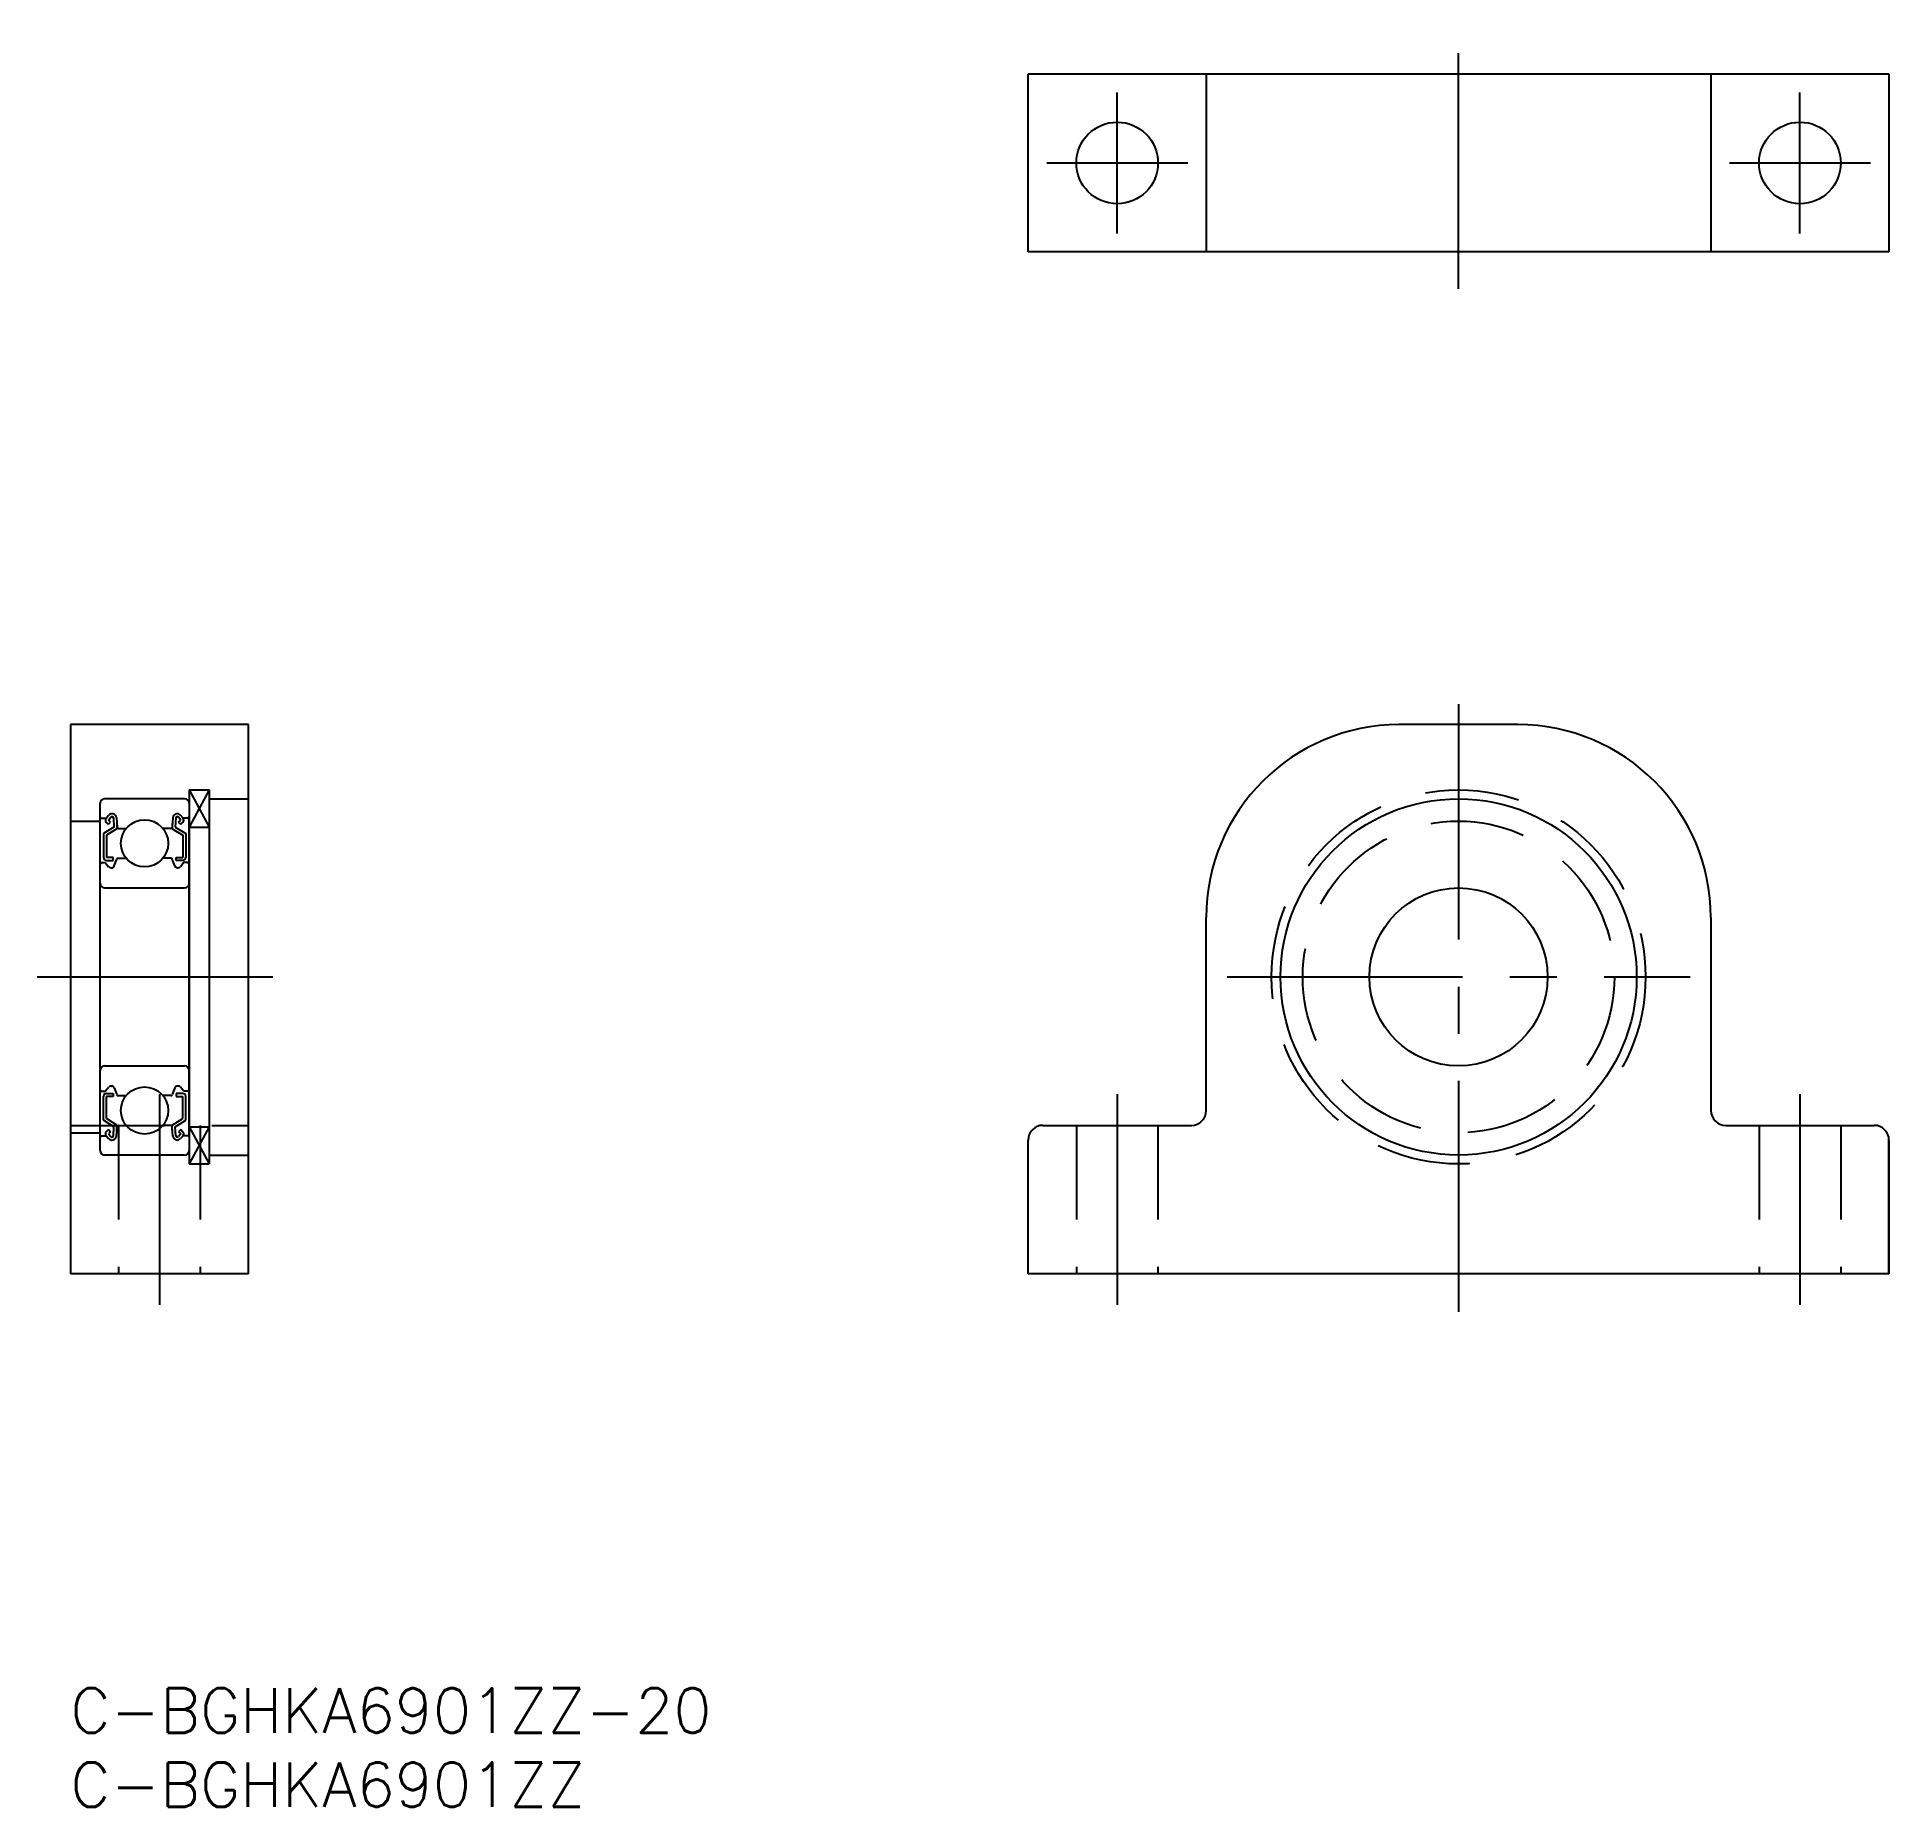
# Model space of a CAD drawing. Extents: x -2 to 123, y -8 to 111.
import ezdxf
from ezdxf.enums import TextEntityAlignment as Align

# ---------------------------------------------------------------- set-up
doc = ezdxf.new("R2010")
doc.units = 0
doc.header["$LTSCALE"] = 0.5
doc.linetypes.add('CENTER', pattern=[50.8, 31.75, -6.35, 6.35, -6.35])
doc.linetypes.add('DASHED', pattern=[19.05, 12.7, -6.35])
doc.layers.get('0').update_dxf_attribs({"linetype": 'CONTINUOUS'})
doc.layers.add('CENTER', color=1, linetype='CENTER')
doc.styles.get("Standard").update_dxf_attribs({"font": 'txt.shx', "height": 3, "bigfont": 'bigfont.shx'})

msp = doc.modelspace()

# ---------------------------------------------------------------- linework, layer by layer
at = {"color": 7, "linetype": 'CONTINUOUS'}
for p, q in [((64.53, 108.78), (122.53, 108.78)), ((64.53, 96.78), (64.53, 108.78)), ((76.53, 108.78), (76.53, 96.78)), ((110.53, 108.78), (110.53, 96.78)), ((122.53, 108.78), (122.53, 96.78)), ((122.53, 96.78), (64.53, 96.78)), ((0, 64.93), (0, 27.93)), ((12, 64.93), (0, 64.93)), ((12, 27.93), (12, 64.93)), ((97.53, 64.93), (89.53, 64.93)), ((7.7, 59.93), (2.3, 59.93)), ((8, 60.53), (8, 35.33)), ((8, 60.53), (9.35, 60.53)), ((9.35, 60.53), (9.35, 35.33)), ((9.35, 59.93), (12, 59.93)), ((2, 36.23), (2, 59.63)), ((2.41, 58.63), (2.57, 58.82)), ((2.56, 58.5), (2.72, 58.69)), ((3.1, 58.66), (3.15, 58.02)), ((6.9, 58.66), (6.85, 58.02)), ((7.44, 58.5), (7.28, 58.69)), ((7.59, 58.63), (7.43, 58.82)), ((0, 58.43), (2, 58.43)), ((2.1, 58.63), (2.41, 58.63)), ((2.93, 58.03), (2.23, 57.59)), ((2.23, 57.59), (2.23, 55.98)), ((2.56, 58.22), (2.42, 58.36)), ((3.13, 57.92), (2.43, 57.48)), ((2.43, 57.48), (2.43, 55.98)), ((2.71, 58.36), (2.56, 58.5)), ((2.56, 58.22), (2.71, 58.36)), ((2.9, 58.64), (2.93, 58.03)), ((3.13, 58.27), (3.13, 57.92)), ((3.25, 57.93), (3.77, 57.93)), ((6.75, 57.93), (6.23, 57.93)), ((6.87, 58.27), (6.87, 57.92)), ((6.87, 57.92), (7.57, 57.48)), ((7.1, 58.64), (7.07, 58.03)), ((7.07, 58.03), (7.77, 57.59)), ((7.29, 58.36), (7.44, 58.5)), ((7.44, 58.22), (7.29, 58.36)), ((7.44, 58.22), (7.58, 58.36)), ((7.57, 57.48), (7.57, 55.98)), ((7.9, 58.63), (7.59, 58.63)), ((7.77, 57.59), (7.77, 55.98)), ((8, 37.23), (8, 58.63)), ((8, 58.03), (9.35, 58.03)), ((2.1, 55.63), (2.35, 55.63)), ((2.35, 55.63), (2.58, 55.35)), ((2.88, 55.98), (2.43, 55.98)), ((2.43, 55.78), (2.88, 55.78)), ((2.74, 55.28), (2.77, 55.28)), ((2.88, 55.78), (2.88, 55.98)), ((2.96, 55.41), (3.13, 55.87)), ((3.22, 55.93), (3.77, 55.93)), ((6.78, 55.93), (6.23, 55.93)), ((7.04, 55.41), (6.87, 55.87)), ((7.12, 55.98), (7.57, 55.98)), ((7.12, 55.78), (7.12, 55.98)), ((7.57, 55.78), (7.12, 55.78)), ((7.26, 55.28), (7.23, 55.28)), ((7.65, 55.63), (7.42, 55.35)), ((7.9, 55.63), (7.65, 55.63)), ((2.3, 53.93), (7.7, 53.93)), ((76.53, 38.93), (76.53, 51.93)), ((110.53, 51.93), (110.53, 38.93)), ((2.3, 41.93), (7.7, 41.93)), ((2.1, 40.23), (2.35, 40.23)), ((2.35, 40.23), (2.58, 40.51)), ((2.43, 40.08), (2.88, 40.08)), ((2.74, 40.58), (2.77, 40.58)), ((2.88, 40.08), (2.88, 39.88)), ((2.96, 40.45), (3.13, 40)), ((3.22, 39.93), (3.77, 39.93)), ((6.78, 39.93), (6.23, 39.93)), ((7.04, 40.45), (6.87, 40)), ((7.57, 40.08), (7.12, 40.08)), ((7.12, 40.08), (7.12, 39.88)), ((7.26, 40.58), (7.23, 40.58)), ((7.65, 40.23), (7.42, 40.51)), ((7.9, 40.23), (7.65, 40.23)), ((2.23, 38.27), (2.23, 39.88)), ((2.43, 38.38), (2.43, 39.88)), ((2.88, 39.88), (2.43, 39.88)), ((7.12, 39.88), (7.57, 39.88)), ((7.57, 38.38), (7.57, 39.88)), ((7.77, 38.27), (7.77, 39.88)), ((0, 37.43), (2, 37.43)), ((2.93, 37.84), (2.23, 38.27)), ((2.56, 37.64), (2.42, 37.5)), ((3.13, 37.95), (2.43, 38.38)), ((2.56, 37.64), (2.71, 37.5)), ((2.71, 37.5), (2.56, 37.36)), ((2.9, 37.23), (2.93, 37.84)), ((3.1, 37.21), (3.15, 37.84)), ((3.13, 37.6), (3.13, 37.95)), ((3.25, 37.93), (3.77, 37.93)), ((6.75, 37.93), (6.23, 37.93)), ((6.9, 37.21), (6.85, 37.84)), ((6.87, 37.95), (7.57, 38.38)), ((6.87, 37.6), (6.87, 37.95)), ((7.07, 37.84), (7.77, 38.27)), ((7.1, 37.23), (7.07, 37.84)), ((7.44, 37.64), (7.29, 37.5)), ((7.29, 37.5), (7.44, 37.36)), ((7.44, 37.64), (7.58, 37.5)), ((8, 37.83), (9.35, 37.83)), ((65.53, 37.93), (75.53, 37.93)), ((111.53, 37.93), (121.53, 37.93)), ((2.1, 37.23), (2.41, 37.23)), ((2.41, 37.23), (2.57, 37.04)), ((2.56, 37.36), (2.72, 37.17)), ((7.44, 37.36), (7.28, 37.17)), ((7.59, 37.23), (7.43, 37.04)), ((7.9, 37.23), (7.59, 37.23)), ((64.53, 27.93), (64.53, 36.93)), ((122.53, 36.93), (122.53, 27.93)), ((122.53, 27.93), (122.53, 36.93)), ((7.7, 35.93), (2.3, 35.93)), ((8, 35.33), (9.35, 35.33)), ((9.35, 35.93), (12, 35.93)), ((12, 27.93), (0, 27.93)), ((122.53, 27.93), (64.53, 27.93))]:
    msp.add_line(p, q, dxfattribs=at)
at = {"color": 3, "linetype": 'CONTINUOUS'}
for p, q in [((8, 60.53), (9.35, 58.03)), ((9.35, 60.53), (8, 58.03)), ((8, 37.83), (9.35, 35.33)), ((9.35, 37.83), (8, 35.33))]:
    msp.add_line(p, q, dxfattribs=at)
at = {"color": 3, "linetype": 'DASHED'}
for p, q in [((0, 37.93), (12, 37.93)), ((3.25, 37.93), (3.25, 27.93)), ((8.75, 37.93), (8.75, 27.93)), ((67.78, 37.93), (67.78, 27.93)), ((73.28, 37.93), (73.28, 27.93)), ((113.78, 37.93), (113.78, 27.93)), ((119.28, 37.93), (119.28, 27.93))]:
    msp.add_line(p, q, dxfattribs=at)
at = {"color": 7, "linetype": 'CONTINUOUS'}
for centre, radius in [((70.53, 102.78), 2.75), ((116.53, 102.78), 2.75), ((93.53, 47.93), 12), ((5, 56.93), 1.59), ((93.53, 47.93), 6), ((5, 38.93), 1.59)]:
    msp.add_circle(centre, radius, dxfattribs=at)
at = {"color": 3, "linetype": 'DASHED'}
for radius in [12.6, 10.5]:
    msp.add_circle((93.53, 47.93), radius, dxfattribs=at)
at = {"color": 7, "linetype": 'CONTINUOUS'}
for centre, radius, start, end in [((89.53, 51.93), 13, 90, 180), ((97.53, 51.93), 13, 0, 90), ((2.3, 59.63), 0.3, 90, 180), ((7.7, 59.63), 0.3, 0, 90), ((2.1, 58.73), 0.1, 180, 270), ((2.8, 58.63), 0.3, 4.935, 139.9921), ((2.8, 58.63), 0.1, 3.0864, 139.9628), ((7.2, 58.63), 0.3, 40.0079, 175.065), ((7.2, 58.63), 0.1, 40.0372, 176.9136), ((7.9, 58.73), 0.1, 270, 0), ((2.56, 58.5), 0.2, 139.9921, 224.998), ((3.25, 58.03), 0.1, 184.935, 269.9989), ((6.75, 58.03), 0.1, 270.0011, 355.065), ((7.44, 58.5), 0.2, 315.002, 40.0079), ((2.1, 55.53), 0.1, 90, 180), ((2.43, 55.98), 0.2, 180, 270), ((2.74, 55.48), 0.2, 219.9863, 270), ((2.77, 55.48), 0.2, 270, 340.0584), ((3.22, 55.83), 0.1, 89.999, 160.0584), ((6.78, 55.83), 0.1, 19.9416, 90.001), ((7.23, 55.48), 0.2, 199.9416, 270), ((7.26, 55.48), 0.2, 270, 320.0137), ((7.57, 55.98), 0.2, 270, 0), ((7.9, 55.53), 0.1, 0, 90), ((2.3, 54.23), 0.3, 180, 270), ((7.7, 54.23), 0.3, 270, 0), ((2.3, 41.63), 0.3, 90, 180), ((7.7, 41.63), 0.3, 0, 90), ((2.1, 40.33), 0.1, 180, 270), ((2.43, 39.88), 0.2, 90, 180), ((2.74, 40.38), 0.2, 90, 140.0137), ((2.77, 40.38), 0.2, 19.9416, 90), ((3.22, 40.03), 0.1, 199.9416, 270.001), ((6.78, 40.03), 0.1, 269.999, 340.0584), ((7.23, 40.38), 0.2, 90, 160.0584), ((7.26, 40.38), 0.2, 39.9863, 90), ((7.57, 39.88), 0.2, 0, 90), ((7.9, 40.33), 0.1, 270, 0), ((75.53, 38.93), 1, 270, 0), ((111.53, 38.93), 1, 180, 270), ((2.56, 37.36), 0.2, 135.002, 220.0079), ((3.25, 37.83), 0.1, 90.0011, 175.065), ((6.75, 37.83), 0.1, 4.935, 89.9989), ((7.44, 37.36), 0.2, 319.9921, 44.998), ((65.53, 36.93), 1, 90, 180), ((121.53, 36.93), 1, 0, 90), ((2.1, 37.13), 0.1, 90, 180), ((2.3, 36.23), 0.3, 180, 270), ((2.8, 37.24), 0.3, 220.0079, 355.065), ((2.8, 37.24), 0.1, 220.0372, 356.9136), ((7.2, 37.24), 0.3, 184.935, 319.9921), ((7.2, 37.24), 0.1, 183.0864, 319.9628), ((7.7, 36.23), 0.3, 270, 0), ((7.9, 37.13), 0.1, 0, 90)]:
    msp.add_arc(centre, radius, start, end, dxfattribs=at)
at = {"layer": 'CENTER', "color": 1, "linetype": 'CENTER'}
for p, q in [((93.53, 94.3), (93.53, 111.26)), ((70.53, 98.03), (70.53, 107.53)), ((116.53, 98.03), (116.53, 107.53)), ((65.78, 102.78), (75.28, 102.78)), ((111.78, 102.78), (121.28, 102.78)), ((93.53, 66.32), (93.53, 25.36)), ((-2.24, 47.93), (14.24, 47.93)), ((77.93, 47.93), (109.13, 47.93)), ((6, 40.04), (6, 25.83)), ((70.53, 40.04), (70.53, 25.83)), ((116.53, 40.04), (116.53, 25.83))]:
    msp.add_line(p, q, dxfattribs=at)

# ---------------------------------------------------------------- texts
at = {"color": 7, "linetype": 'CONTINUOUS'}
for s, p in [('C-BGHKA6901ZZ-20', (0, 0)), ('C-BGHKA6901ZZ', (0, -5))]:
    msp.add_text(s, height=3, dxfattribs=at).set_placement(p, align=Align.TOP_LEFT)

doc.saveas('drawing.dxf')
